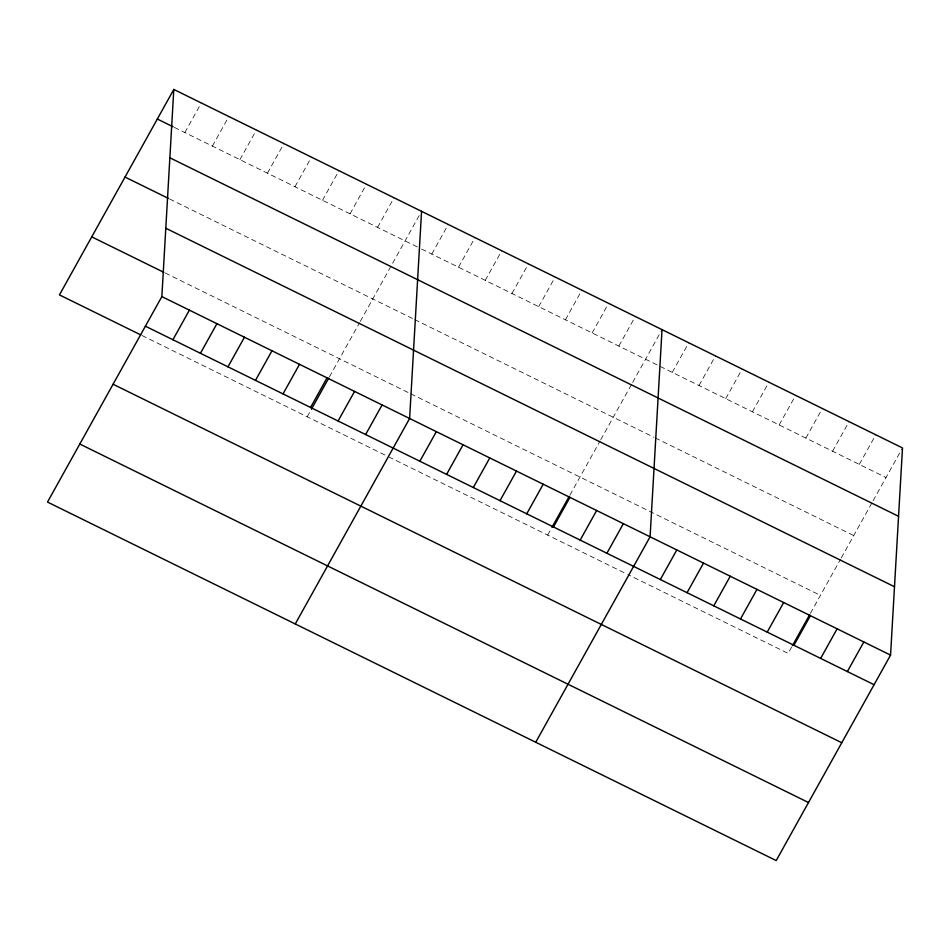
<?xml version="1.0" encoding="UTF-8"?>
<svg xmlns="http://www.w3.org/2000/svg" width="950" height="950" viewBox="0 0 950 950"><rect width="100%" height="100%" fill="white"/><g stroke="black" fill="none" stroke-linecap="round" stroke-linejoin="round"><path stroke-width="0.71" stroke-dasharray="4.75 3.56" d="M184.858 132.572L201.329 102.968M212.384 146.11L228.855 116.518M239.911 159.659L256.381 130.055M267.437 173.197L283.919 143.604M294.975 186.746L311.446 157.142M322.501 200.284L338.972 170.691M350.027 213.833L366.498 184.241M377.554 227.371L394.024 197.778M307.194 416.777L311.505 409.046M329.448 376.806L359.611 322.62M360.299 321.373L420.838 212.61M431.799 254.066L448.281 224.461M458.517 267.211L475 237.607M485.236 280.357L501.719 250.752M511.955 293.502L528.438 263.898M538.686 306.648L555.156 277.044M565.404 319.794L581.875 290.189M592.123 332.939L608.594 303.335M618.842 346.085L635.312 316.481M547.675 535.087L551.261 528.639M569.929 495.104L600.079 440.931M600.768 439.684L631.916 383.729M632.641 382.434L662.031 329.626M672.279 372.364L688.75 342.772M698.998 385.51L715.469 355.918M725.717 398.656L742.188 369.063M752.436 411.801L768.906 382.209M779.154 424.947L795.625 395.354M805.873 438.093L822.344 408.5M832.592 451.238L849.062 421.646M859.311 464.384L875.781 434.791M791.73 646.95L788.144 653.398L627.831 574.524M810.398 613.415L840.548 559.229M841.249 557.994L872.385 502.039M873.109 500.745L901.788 449.219M174.373 127.407L420.351 248.425M421.622 249.054L886.029 477.529M169.599 198.989L413.499 318.986M414.77 319.616L653.968 437.285M655.239 437.914L853.729 535.562M165.158 272.971L409.486 393.169M410.756 393.799L820.444 595.365M142.025 335.516L387.363 456.214M388.633 456.843L626.561 573.895"/><path stroke-width="1.43" d="M161.856 296.602L173.803 89.431L902.5 447.937L890.554 655.108L776.197 860.569L47.5 502.063L161.856 296.602L890.554 655.108M421.562 211.328L409.616 418.499L295.26 623.96M662.031 329.626L650.085 536.798L535.729 742.259M173.803 89.431L59.446 294.892L140.719 334.875M172.912 339.744L189.382 310.151M200.438 353.281L216.921 323.689M227.976 366.831L244.447 337.238M255.502 380.38L271.973 350.776M283.029 393.918L299.499 364.325M310.555 407.467L327.026 377.863M311.505 409.046L328.736 378.088M338.081 421.004L354.564 391.412M365.619 434.554L382.09 404.949M419.864 461.237L436.335 431.644M446.583 474.383L463.054 444.79M473.302 487.528L489.772 457.936M500.021 500.674L516.491 471.081M526.739 513.819L543.21 484.227M551.974 527.357L569.204 496.399M553.458 526.965L569.929 497.372M580.177 540.111L596.648 510.506M606.896 553.256L623.366 523.652M660.333 579.548L676.804 549.943M687.052 592.693L703.523 563.089M713.771 605.839L730.241 576.234M740.489 618.984L756.96 589.38M767.208 632.13L783.679 602.526M792.454 645.656L809.673 614.709M793.927 645.276L810.398 615.671M820.646 658.409L837.116 628.817M847.364 671.555L863.835 641.962M157.332 119.023L173.054 126.766M169.86 157.795L898.557 516.301M125.02 177.056L168.281 198.348M165.799 228.237L894.496 586.744M91.746 236.859L163.839 272.329M145.386 326.194L874.083 684.701M113.086 384.239L841.783 742.746M79.8 444.03L808.498 802.536"/></g></svg>
